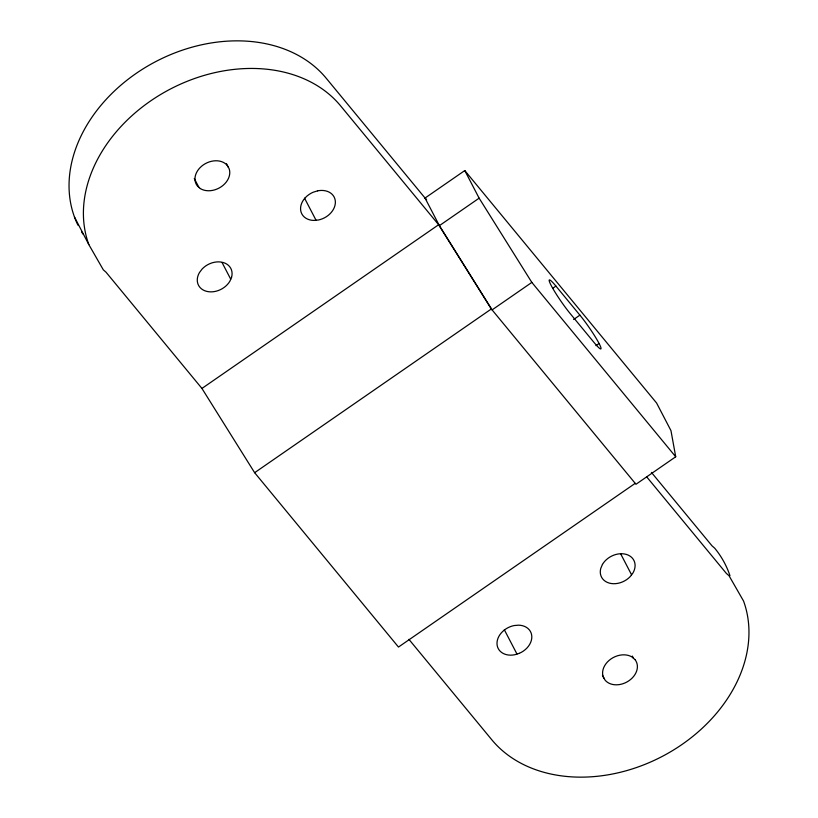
<?xml version="1.0" encoding="UTF-8"?>
<svg xmlns="http://www.w3.org/2000/svg" width="818" height="818" viewBox="0 0 818 818"><rect width="100%" height="100%" fill="white"/><g stroke="black" fill="none" stroke-linecap="round" stroke-linejoin="round"><path stroke-width="1.23" d="M675.719 456.781L531.833 282.414L492.088 309.899L439.389 225.656L425.033 198.048L464.788 170.563L656.598 403.029L670.965 430.626L675.719 456.781L635.975 484.266L491.332 308.979L438.632 224.735L340.523 105.767A144.99 111.391 -27.5 0 0 166.473 91.135A144.99 111.391 -27.5 0 0 88.835 244.602L103.313 269.828L105.992 272.169L201.944 388.448L254.633 472.692L398.478 647.058L635.218 483.346M201.944 388.448L438.632 224.735M439.389 225.656L479.133 198.171L464.788 170.563M254.633 472.692L491.332 308.979M552.774 288.273L555.923 286.096L579.901 315.155A24.295 2.515 55.3 0 1 599.073 343.478L595.923 345.646M573.612 319.501L579.901 315.155M425.033 198.048L426.638 199.991M426.454 199.745L326.157 78.17A144.99 111.391 -27.5 0 0 147.107 66.401A144.99 111.391 -27.5 0 0 77.935 225.154M651.414 472.405L712.008 545.831L714.687 548.172A144.99 111.391 -27.5 0 1 729.963 575.688M646.721 476.894L726.374 573.428L729.053 575.76L743.531 600.995A144.99 111.391 -27.5 0 1 665.893 754.452A144.99 111.391 -27.5 0 1 491.843 739.83L408.928 639.359M479.133 198.171L531.833 282.414M620.668 553.827L631.578 574.798M632.334 656.067L633.48 658.275M602.447 675.239L604.175 678.551M304.541 198.15L316.034 220.226M504.338 629.768L516.976 654.052M226.463 163.733L228.191 167.046M194.285 178.488L198.876 187.312M222.128 262.66L230.748 279.214M74.469 217.005L88.835 244.602M82.945 234.04A144.99 111.391 -27.5 0 1 81.596 231.872M599.073 343.478A24.295 2.515 55.3 0 1 594.267 342.742L570.279 313.693A24.295 2.515 55.3 0 1 551.117 285.359A24.295 2.515 55.3 0 1 555.923 286.096M231.576 277.282L229.919 281.147A18.221 13.998 -27.5 0 1 206.259 291.249A18.221 13.998 -27.5 0 1 199.439 272.588L202.128 269.01A18.221 13.998 -27.5 0 1 223.089 262.486A18.221 13.998 -27.5 0 1 231.576 277.282M602.447 564.44L600.79 568.305A18.221 13.998 -27.5 0 0 609.277 583.101A18.221 13.998 -27.5 0 0 630.228 576.578L632.928 573.009A18.221 13.998 -27.5 0 0 626.097 554.348A18.221 13.998 -27.5 0 0 602.447 564.44M317.629 190.839L313.141 192.24A18.221 13.998 -27.5 0 0 300.554 208.917A18.221 13.998 -27.5 0 0 313.775 220.431L318.294 220.022A18.221 13.998 -27.5 0 0 335.37 201.954A18.221 13.998 -27.5 0 0 317.629 190.839M519.226 653.357L514.737 654.748A18.221 13.998 -27.5 0 1 496.996 643.643A18.221 13.998 -27.5 0 1 514.072 625.565L518.581 625.167A18.221 13.998 -27.5 0 1 531.812 636.68A18.221 13.998 -27.5 0 1 519.226 653.357M200.298 188.549L197.465 186.075A18.221 13.998 -27.5 0 1 203.375 164.868A18.221 13.998 -27.5 0 1 227.281 165.461L229.101 168.631A18.221 13.998 -27.5 0 1 221.361 186.668A18.221 13.998 -27.5 0 1 200.298 188.549M634.901 659.512L632.069 657.038A18.221 13.998 -27.5 0 0 611.005 658.93A18.221 13.998 -27.5 0 0 603.265 676.967L605.085 680.136A18.221 13.998 -27.5 0 0 628.981 680.719A18.221 13.998 -27.5 0 0 634.901 659.512"/></g></svg>
